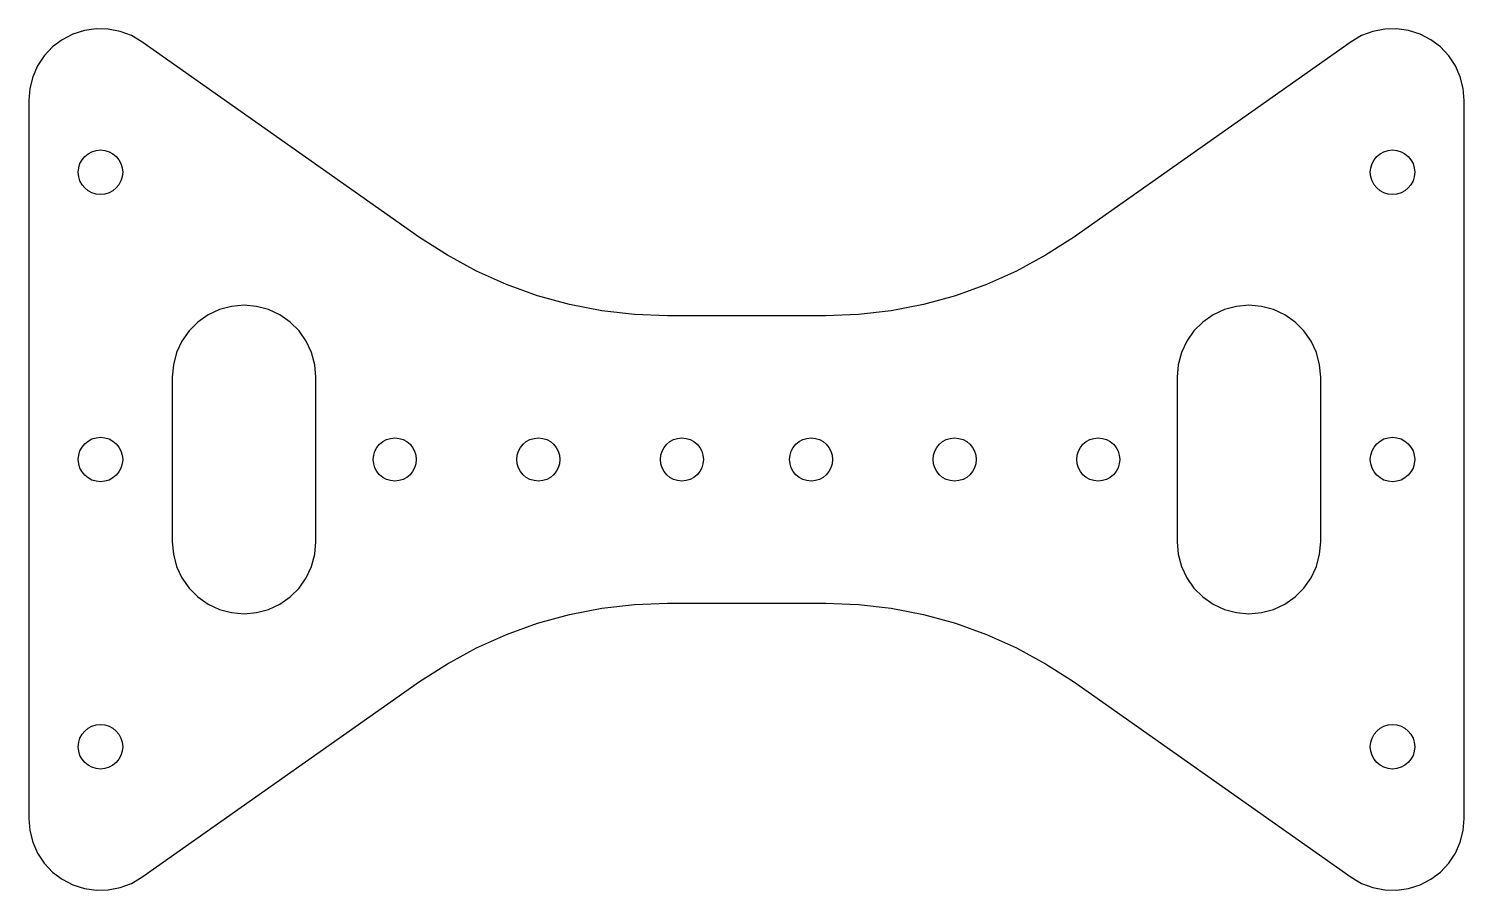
# Model space of a CAD drawing. Header units: millimetres. Extents: x -50 to 50, y -30 to 30.
import ezdxf

# ---------------------------------------------------------------- set-up
doc = ezdxf.new("R2010")
doc.units = ezdxf.units.MM
doc.layers.add('CUT', color=1, linetype='Continuous')

msp = doc.modelspace()

# ---------------------------------------------------------------- linework, layer by layer
at = {"layer": 'CUT', "color": 1}
for points in [[(22.767755, -15.467002), (42.12225, -29.088833), (42.846488, -29.51247), (43.631368, -29.809038), (44.454788, -29.970185), (45.293561, -29.991375), (46.124067, -29.872009), (46.92292, -29.61545), (47.667624, -29.228922), (48.33721, -28.723309), (48.912821, -28.11285), (49.378249, -27.414734), (49.720387, -26.64862), (49.929601, -25.836082), (50, -25), (50, 25), (49.929601, 25.836082), (49.720387, 26.64862), (49.378249, 27.414734), (48.912821, 28.11285), (48.33721, 28.723309), (47.667624, 29.228922), (46.92292, 29.61545), (46.124067, 29.872009), (45.293561, 29.991375), (44.454788, 29.970185), (43.631368, 29.809038), (42.846488, 29.51247), (42.12225, 29.088833), (22.767755, 15.467002), (20.838198, 14.216707), (18.818554, 13.117858), (16.720687, 12.176909), (14.556919, 11.399389), (12.33996, 10.789862), (10.082831, 10.351911), (7.798791, 10.088107), (5.501256, 10), (-5.501256, 10), (-7.798791, 10.088107), (-10.082831, 10.351911), (-12.33996, 10.789862), (-14.556919, 11.399389), (-16.720687, 12.176909), (-18.818554, 13.117858), (-20.838198, 14.216707), (-22.767755, 15.467002), (-42.12225, 29.088833), (-42.846488, 29.51247), (-43.631368, 29.809038), (-44.454788, 29.970185), (-45.293561, 29.991375), (-46.124067, 29.872009), (-46.92292, 29.61545), (-47.667624, 29.228922), (-48.33721, 28.723309), (-48.912821, 28.11285), (-49.378249, 27.414734), (-49.720387, 26.64862), (-49.929601, 25.836082), (-50, 25), (-50, -25), (-49.929601, -25.836082), (-49.720387, -26.64862), (-49.378249, -27.414734), (-48.912821, -28.11285), (-48.33721, -28.723309), (-47.667624, -29.228922), (-46.92292, -29.61545), (-46.124067, -29.872009), (-45.293561, -29.991375), (-44.454788, -29.970185), (-43.631368, -29.809038), (-42.846488, -29.51247), (-42.12225, -29.088833), (-22.767755, -15.467002), (-20.838198, -14.216707), (-18.818554, -13.117858), (-16.720687, -12.176909), (-14.556919, -11.399389), (-12.33996, -10.789862), (-10.082831, -10.351911), (-7.798791, -10.088107), (-5.501256, -10), (5.501256, -10), (7.798791, -10.088107), (10.082831, -10.351911), (12.33996, -10.789862), (14.556919, -11.399389), (16.720687, -12.176909), (18.818554, -13.117858), (20.838198, -14.216707)], [(-30, 5.733501), (-30.075961, 6.601742), (-30.301537, 7.443602), (-30.669873, 8.233501), (-31.169778, 8.947439), (-31.786062, 9.563723), (-32.5, 10.063628), (-33.289899, 10.431964), (-34.131759, 10.65754), (-35, 10.733501), (-35.868241, 10.65754), (-36.710101, 10.431964), (-37.5, 10.063628), (-38.213938, 9.563723), (-38.830222, 8.947439), (-39.330127, 8.233501), (-39.698463, 7.443602), (-39.924039, 6.601742), (-40, 5.733501), (-40, -5.733501), (-39.924039, -6.601742), (-39.698463, -7.443602), (-39.330127, -8.233501), (-38.830222, -8.947439), (-38.213938, -9.563723), (-37.5, -10.063628), (-36.710101, -10.431964), (-35.868241, -10.65754), (-35, -10.733501), (-34.131759, -10.65754), (-33.289899, -10.431964), (-32.5, -10.063628), (-31.786062, -9.563723), (-31.169778, -8.947439), (-30.669873, -8.233501), (-30.301537, -7.443602), (-30.075961, -6.601742), (-30, -5.733501)], [(30, 5.733501), (30, -5.733501), (30.075961, -6.601742), (30.301537, -7.443602), (30.669873, -8.233501), (31.169778, -8.947439), (31.786062, -9.563723), (32.5, -10.063628), (33.289899, -10.431964), (34.131759, -10.65754), (35, -10.733501), (35.868241, -10.65754), (36.710101, -10.431964), (37.5, -10.063628), (38.213938, -9.563723), (38.830222, -8.947439), (39.330127, -8.233501), (39.698463, -7.443602), (39.924039, -6.601742), (40, -5.733501), (40, 5.733501), (39.924039, 6.601742), (39.698463, 7.443602), (39.330127, 8.233501), (38.830222, 8.947439), (38.213938, 9.563723), (37.5, 10.063628), (36.710101, 10.431964), (35.868241, 10.65754), (35, 10.733501), (34.131759, 10.65754), (33.289899, 10.431964), (32.5, 10.063628), (31.786062, 9.563723), (31.169778, 8.947439), (30.669873, 8.233501), (30.301537, 7.443602), (30.075961, 6.601742)]]:
    msp.add_lwpolyline(points, close=True, dxfattribs=at)
for centre, radius in [((-45, 20), 1.55), ((45, 20), 1.55), ((-45, 0), 1.55), ((-24.5, 0), 1.5), ((-14.5, 0), 1.5), ((-4.5, 0), 1.5), ((4.5, 0), 1.5), ((14.5, 0), 1.5), ((24.5, 0), 1.5), ((45, 0), 1.55), ((-45, -20), 1.55), ((45, -20), 1.55)]:
    msp.add_circle(centre, radius, dxfattribs=at)

doc.saveas('drawing.dxf')
